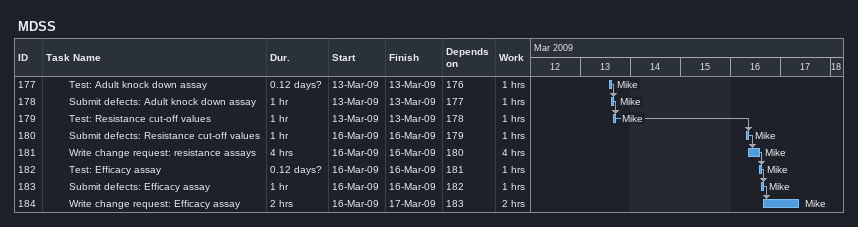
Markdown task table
MDSS

| ID | Level | Task | Duration | Start | Finish | Predecessors | Resources | Work (h) |
|---|---|---|---|---|---|---|---|---|
| 177 | 3 | Test: Adult knock down assay | 0.12d? | 2009-03-13 | 2009-03-13 | 176 | Mike | 1 |
| 178 | 3 | Submit defects: Adult knock down assay | 1h | 2009-03-13 | 2009-03-13 | 177 | Mike | 1 |
| 179 | 3 | Test: Resistance cut-off values | 1h | 2009-03-13 | 2009-03-13 | 178 | Mike | 1 |
| 180 | 3 | Submit defects: Resistance cut-off values | 1h | 2009-03-16 | 2009-03-16 | 179 | Mike | 1 |
| 181 | 3 | Write change request: resistance assays | 4h | 2009-03-16 | 2009-03-16 | 180 | Mike | 4 |
| 182 | 3 | Test: Efficacy assay | 0.12d? | 2009-03-16 | 2009-03-16 | 181 | Mike | 1 |
| 183 | 3 | Submit defects: Efficacy assay | 1h | 2009-03-16 | 2009-03-16 | 182 | Mike | 1 |
| 184 | 3 | Write change request: Efficacy assay | 2h | 2009-03-16 | 2009-03-17 | 183 | Mike | 2 |
